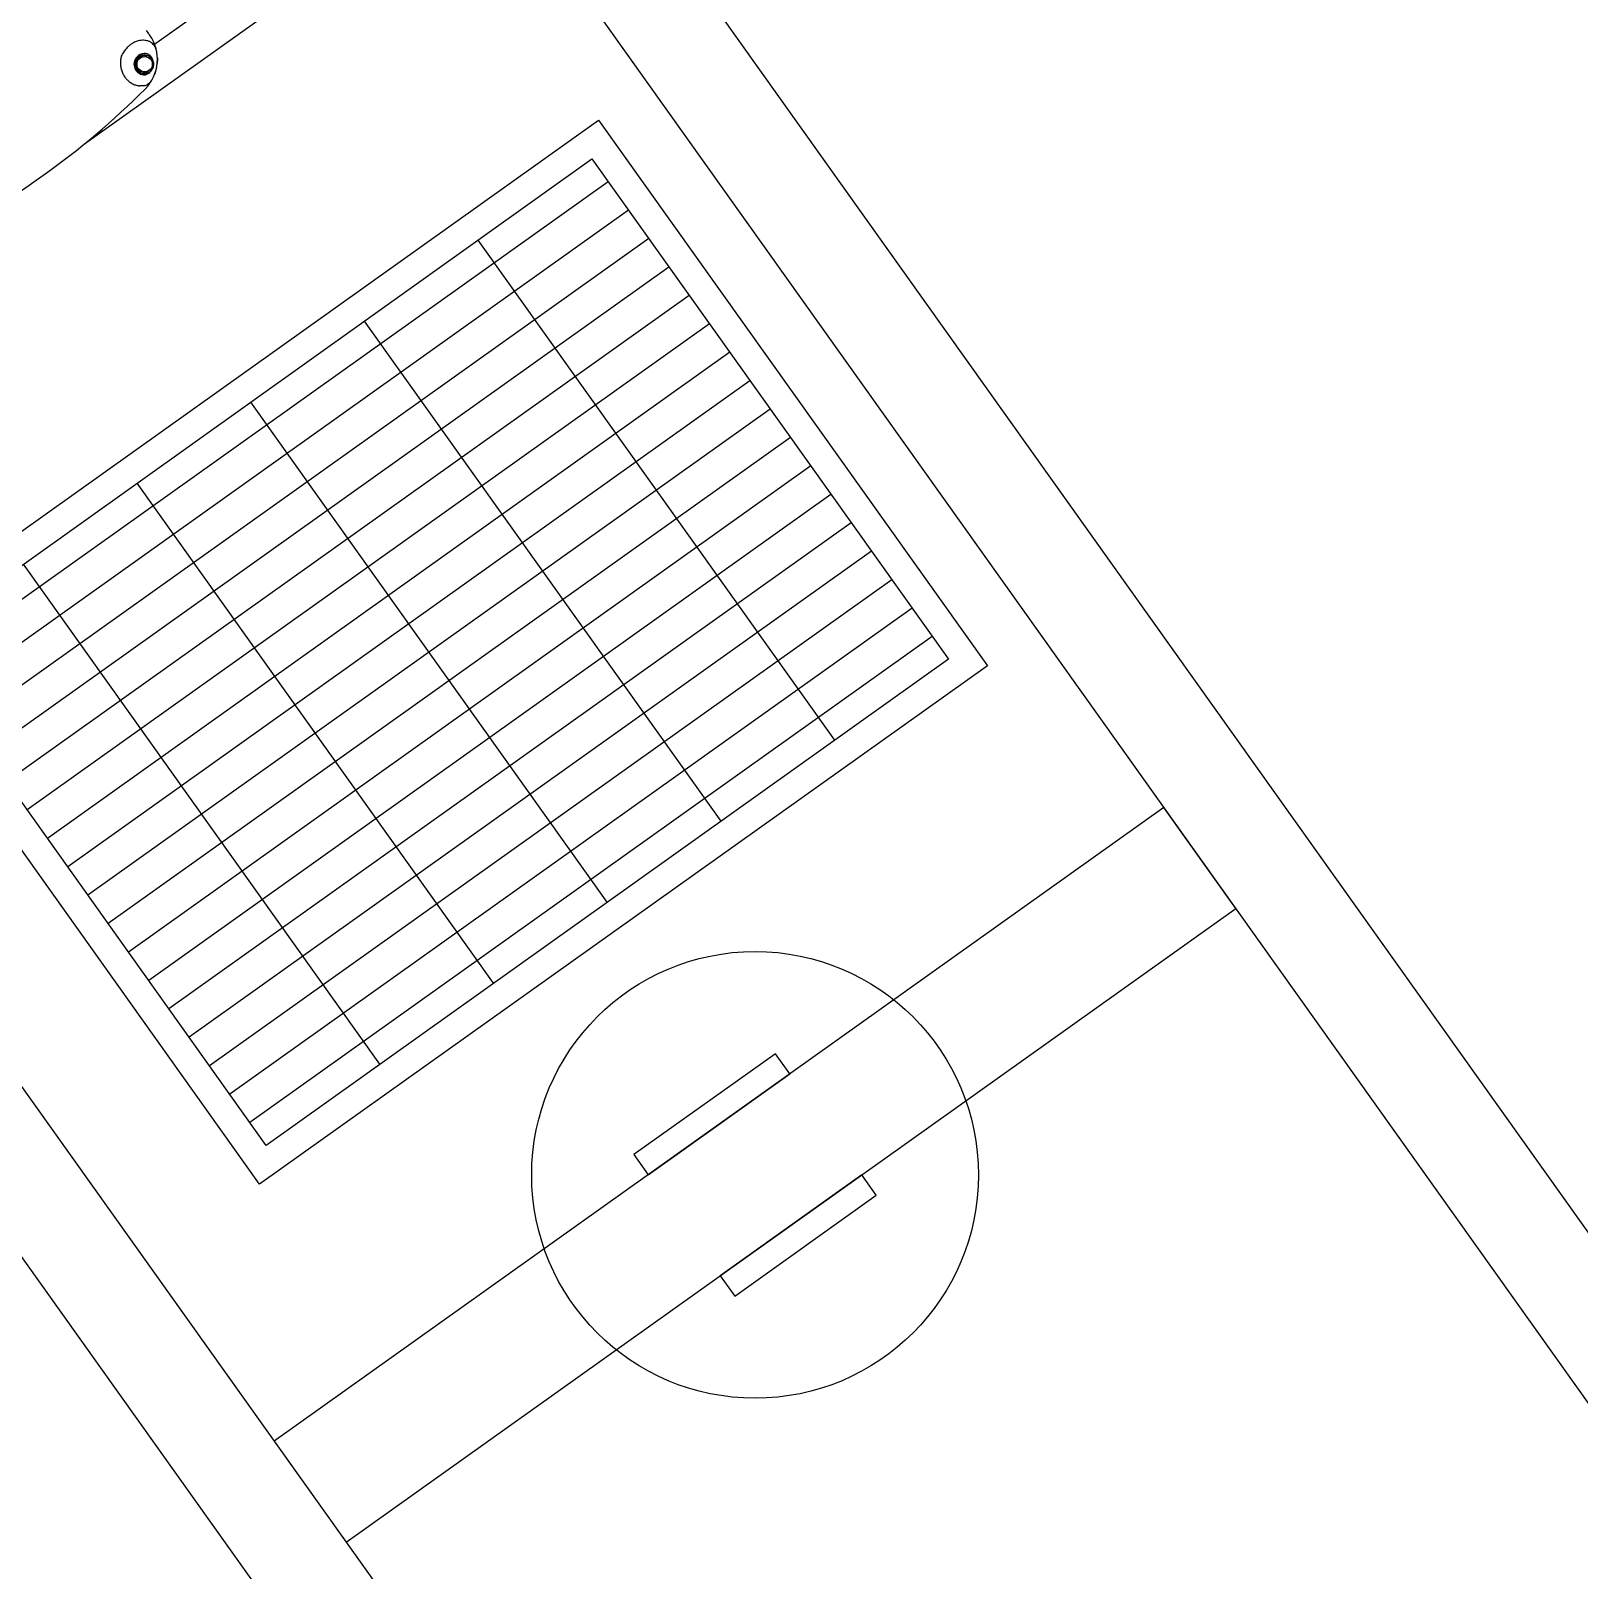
# Model space of a CAD drawing. Header units: feet. Extents: x 2321988 to 2329858, y 6722724 to 6730499.
# Drawn here: x 2326136.45 to 2326143.38, y 6726933.89 to 6726940.78 of the extents above; entities that cross this region are included whole.
import ezdxf

# ---------------------------------------------------------------- set-up
doc = ezdxf.new("R2010")
doc.units = ezdxf.units.FT
doc.header["$MEASUREMENT"] = 0
doc.layers.add('C-BESS-EQUIPMENT', color=255, linetype='Continuous')

# ---------------------------------------------------------------- blocks, each defined once
blk = doc.blocks.new('Midpoint Site Plan$0$SWITCH OPERATOR PLATEFORM TOP VIEW')
at = {"color": 0}
for p, q in [((-15, -16.5), (-15, 16.5)), ((-7.5, -16.5), (-7.5, 16.5)), ((0, -16.5), (0, 16.5)), ((7.5, -16.5), (7.5, 16.5)), ((15, -16.5), (15, 16.5)), ((-22.5, 15), (22.5, 15)), ((-22.5, 13.125), (22.5, 13.125)), ((-22.5, 11.25), (22.5, 11.25)), ((-22.5, 9.375), (22.5, 9.375)), ((-22.5, 7.5), (22.5, 7.5)), ((-22.5, 5.625), (22.5, 5.625)), ((-22.5, 3.75), (22.5, 3.75)), ((-22.5, 1.875), (22.5, 1.875)), ((-22.5, 0), (22.5, 0)), ((-22.5, -1.875), (22.5, -1.875)), ((-22.5, -3.75), (22.5, -3.75)), ((-22.5, -5.625), (22.5, -5.625)), ((-22.5, -7.5), (22.5, -7.5)), ((-22.5, -9.375), (22.5, -9.375)), ((-22.5, -11.25), (22.5, -11.25)), ((-22.5, -13.125), (22.5, -13.125)), ((-22.5, -15), (22.5, -15))]:
    blk.add_line(p, q, dxfattribs=at)
for points in [[(-24, -18), (24, -18), (24, 18), (-24, 18)], [(-22.5, -16.5), (22.5, -16.5), (22.5, 16.5), (-22.5, 16.5)]]:
    blk.add_lwpolyline(points, close=True, dxfattribs=at)
blk = doc.blocks.new('Midpoint Site Plan$0$138kV Double End Break Top')
for points in [[(-2.797, 5.564), (-40.783, 5.564)], [(-7.879, 4.475), (-7.914, 4.448)], [(-8.976, 3.393), (-40.784, 3.393)], [(-8.408, 3.955), (-8.433, 3.921)], [(-7.89, 3.534), (-7.886, 3.467)]]:
    blk.add_lwpolyline(points)
for points in [[(-7.159, -5.058, 0.083345), (7.16, -5.058, 0.366441)], [(7.159, 5.058, 0.083345), (-7.16, 5.058, 0.366441), (-9.047, 2.827), (-9.047, 2.819), (-9.047, 2.795), (-9.047, 2.756), (-9.047, 2.701), (-9.047, 2.632), (-9.047, 2.547)], [(-7.785, 4.474, 0.022323), (-7.879, 4.475, -2.185351), (-8.433, 3.921)], [(-7.646, 3.547, 0.066994), (-7.548, 3.632, 0.05945), (-7.478, 3.735, 0.06114), (-7.436, 3.852, 0.064859), (-7.425, 3.981, 0.063635), (-7.448, 4.109, 0.069231), (-7.501, 4.222, 0.06565), (-7.581, 4.318, 0.066147), (-7.686, 4.393, 0.067103), (-7.807, 4.438, 0.063328), (-7.932, 4.45, 0.065732), (-8.055, 4.43, 0.064156), (-8.173, 4.377, 0.06695), (-8.274, 4.296, 0.063196), (-8.347, 4.195, 0.065169), (-8.393, 4.079, 0.065042), (-8.409, 3.95, 0.063575), (-8.389, 3.823, 0.063402), (-8.34, 3.708, 0.062139), (-8.263, 3.609, 0.062259), (-8.16, 3.531, 0.070957), (-8.04, 3.482)], [(-8.374, 4.013, 0.00072), (-8.313, 4.119, 0.003956), (-8.25, 4.229, -0.001061), (-8.15, 4.382, 0.001027), (-8.023, 4.382, 0.003614), (-7.89, 4.382, -0.001474), (-7.666, 4.372, 0.002583), (-7.602, 4.262)], [(-7.016, 3.011, 0.04017), (-6.898, 3.15, 0.038006), (-6.798, 3.31, 0.03667), (-6.726, 3.472, 0.04703), (-6.668, 3.693, 0.044414), (-6.651, 3.901, 0.039112), (-6.667, 4.089, 0.037887), (-6.707, 4.259, 0.048423), (-6.79, 4.455, 0.043981), (-6.897, 4.618, 0.046555), (-7.023, 4.749)], [(-8.915, 3.482, 0.041598), (-8.909, 3.36, 0.04349), (-8.882, 3.238, 0.049786), (-8.83, 3.117, 0.034457), (-8.776, 3.035, 0.032933), (-8.706, 2.954, 0.033886), (-8.616, 2.877, 0.035294), (-8.503, 2.803, 0.036822), (-8.35, 2.733, 0.039148), (-8.165, 2.681, 0.023575), (-8.024, 2.662, 0.030412), (-7.871, 2.658, 0.019128), (-7.761, 2.666, 0.019458), (-7.648, 2.684, 0.026486), (-7.519, 2.717, 0.019673), (-7.394, 2.761, 0.026594), (-7.272, 2.819)], [(-8.668, 4.078, 0.00519), (-8.719, 3.997, 0.020486), (-8.797, 3.856, 0.01865), (-8.857, 3.725, 0.016063), (-8.889, 3.643)], [(-8.23, 3.654, -0.002583), (-8.15, 3.534, 0.001474), (-7.943, 3.534)], [(-7.683, 3.534, 0.001027), (-7.81, 3.534, 0.003614), (-7.916, 3.534), (-7.916, 3.466)], [(-7.64, 3.589, -0.003295), (-7.577, 3.698, 0.00406), (-7.515, 3.805, -0.000531), (-7.433, 3.968, 0.001286), (-7.536, 4.147)]]:
    blk.add_lwpolyline(points, format="xyb")
blk.add_circle((-7.916, 3.958), 0.411)
for centre, radius, start, end in [((-7.103, 3.138), 1.817, 131.01736, 140.09474), ((-7.916, 3.958), 0.574, 212.30933, 56.74774), ((-7.497, 4.274), 0.664, 68.35414, 82.29734), ((-7.592, 3.885), 0.843, 181.79457, 187.75571), ((-8.07, 3.956), 0.331, 177.90216, 181.40549), ((26.52, 23.933), 40.234, 209.78199, 210.0768), ((-7.763, 3.96), 0.331, 357.90216, 1.40549)]:
    blk.add_arc(centre, radius, start, end)
for points in [[(-8.668, 4.078), (-8.613, 4.154), (-8.558, 4.231), (-8.497, 4.303)], [(-8.295, 4.509), (-8.213, 4.581), (-8.124, 4.646), (-8.035, 4.711)], [(-8.15, 4.382), (-8.155, 4.379), (-8.161, 4.376), (-8.167, 4.373)], [(-7.694, 4.463), (-7.724, 4.468), (-7.754, 4.472), (-7.785, 4.474)], [(-7.626, 4.447), (-7.646, 4.453), (-7.67, 4.458), (-7.694, 4.463)], [(-7.666, 4.372), (-7.672, 4.376), (-7.677, 4.379), (-7.683, 4.382)], [(-7.603, 4.439), (-7.611, 4.442), (-7.618, 4.444), (-7.626, 4.446)], [(-7.602, 4.262), (-7.58, 4.225), (-7.558, 4.185), (-7.536, 4.148)], [(-7.546, 4.937), (-7.501, 4.937), (-7.457, 4.938), (-7.408, 4.931)], [(-7.252, 4.89), (-7.222, 4.879), (-7.191, 4.864), (-7.16, 4.85)], [(-7.16, 4.849), (-7.113, 4.818), (-7.067, 4.787), (-7.023, 4.75)], [(-8.915, 3.482), (-8.913, 3.523), (-8.907, 3.563), (-8.901, 3.602)], [(-8.901, 3.602), (-8.898, 3.614), (-8.894, 3.626), (-8.888, 3.644)], [(-8.433, 3.921), (-8.433, 3.9), (-8.434, 3.88), (-8.434, 3.859)], [(-8.427, 3.771), (-8.425, 3.764), (-8.425, 3.758), (-8.424, 3.751)], [(-8.423, 3.751), (-8.421, 3.735), (-8.418, 3.719), (-8.415, 3.703)], [(-8.414, 3.703), (-8.411, 3.69), (-8.408, 3.676), (-8.405, 3.666)], [(-8.405, 3.665), (-8.404, 3.66), (-8.402, 3.656), (-8.401, 3.652)], [(-8.4, 3.968), (-8.392, 3.983), (-8.383, 3.998), (-8.375, 4.013)], [(-8.23, 3.654), (-8.252, 3.692), (-8.275, 3.731), (-8.297, 3.769)], [(-8.167, 3.544), (-8.161, 3.54), (-8.156, 3.537), (-8.15, 3.534)], [(-7.916, 3.466), (-7.958, 3.469), (-8, 3.473), (-8.04, 3.482)], [(-7.763, 3.491), (-7.803, 3.479), (-7.844, 3.473), (-7.886, 3.468)], [(-7.646, 3.547), (-7.682, 3.523), (-7.721, 3.503), (-7.763, 3.491)], [(-7.683, 3.534), (-7.677, 3.537), (-7.671, 3.541), (-7.666, 3.544)], [(-7.64, 3.589), (-7.648, 3.574), (-7.657, 3.559), (-7.666, 3.544)], [(-7.16, 2.887), (-7.196, 2.864), (-7.233, 2.84), (-7.272, 2.819)], [(-7.016, 3.012), (-7.06, 2.968), (-7.11, 2.927), (-7.159, 2.887)]]:
    blk.add_open_spline(points, degree=3)

msp = doc.modelspace()

# ---------------------------------------------------------------- linework, layer by layer
at = {"layer": 'C-BESS-EQUIPMENT'}
for points in [[(2326138.2371, 6726942.6705), (2326137.8751, 6726942.4126), (2326152.4461, 6726921.9613), (2326152.808, 6726922.2192)], [(2326133.8934, 6726939.5758), (2326133.5315, 6726939.3179), (2326148.1024, 6726918.8666), (2326148.4644, 6726919.1245)], [(2326141.5178, 6726937.2998), (2326137.5362, 6726934.4629), (2326137.8585, 6726934.0105), (2326141.8402, 6726936.8473)], [(2326139.8437, 6726936.107), (2326139.7792, 6726936.1975), (2326139.1458, 6726935.7462), (2326139.2103, 6726935.6557)], [(2326140.2306, 6726935.5641), (2326140.1661, 6726935.6545), (2326139.5326, 6726935.2032), (2326139.5971, 6726935.1127)]]:
    msp.add_lwpolyline(points, close=True, dxfattribs=at)
msp.add_circle((2326139.6882, 6726935.6551), 1, dxfattribs=at)

# ---------------------------------------------------------------- block references
for name, p, xscale, yscale, zscale, rotation in [('Midpoint Site Plan$0$138kV Double End Break Top', (2326136.2272, 6726940.5129), 0.08333333333333333, 0.08333333333333333, 0.08333333333333333, 215.4679845908512), ('Midpoint Site Plan$0$SWITCH OPERATOR PLATEFORM TOP VIEW', (2326138.2289, 6726937.9951), -0.0833333333333333, 0.08333333333333331, 0.08333333333333331, 35.46879761067741)]:
    msp.add_blockref(name, p, dxfattribs=dict(at, xscale=xscale, yscale=yscale, zscale=zscale, rotation=rotation))

doc.saveas('drawing.dxf')
